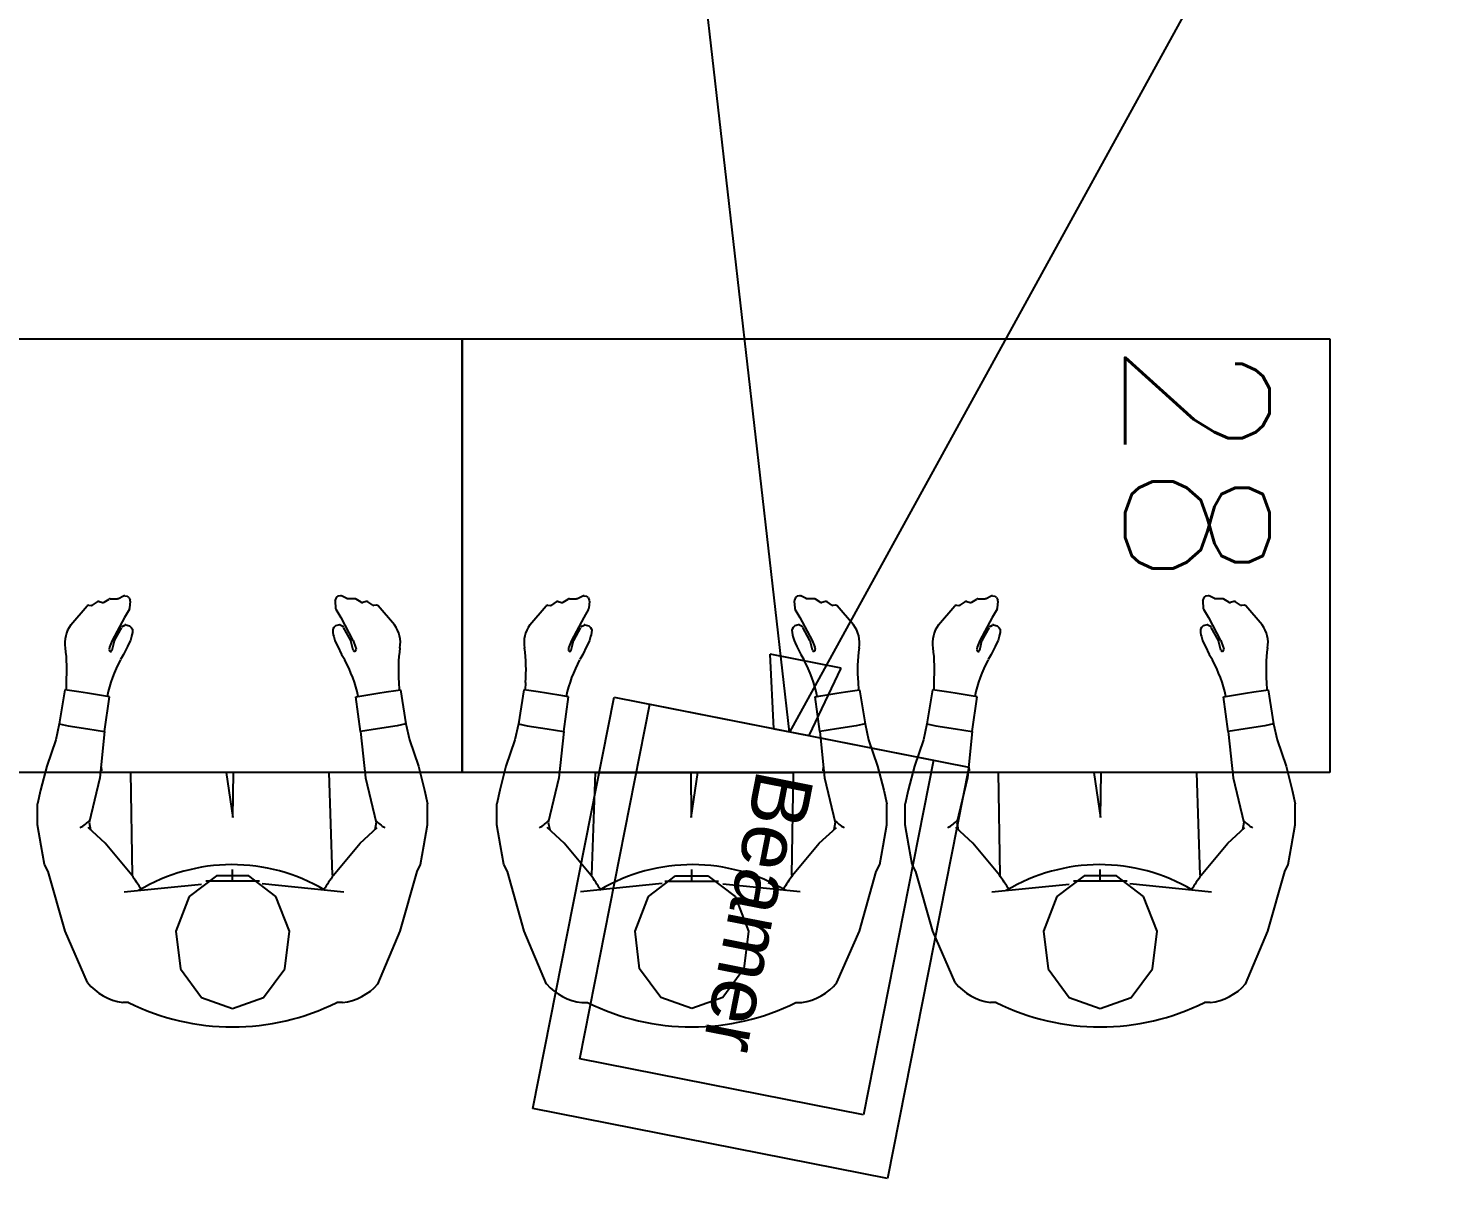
# Model space of a CAD drawing. Header units: metres. Extents: x -1 to 148, y 0 to 108.
# Drawn here: x 38.606 to 40.567, y 45.834 to 47.425 of the extents above; entities that cross this region are included whole.
import ezdxf

# ---------------------------------------------------------------- set-up
doc = ezdxf.new("R2010")
doc.units = ezdxf.units.M
doc.header["$MEASUREMENT"] = 0
doc.layers.add('MOEBEL', color=6, linetype='CONTINUOUS')
doc.layers.add('ZUFAHRTEN_WEGE', color=8, linetype='CONTINUOUS')
doc.styles.add('ARIAL', font='arial.ttf')
doc.styles.get("Standard").update_dxf_attribs({"font": 'romans.shx', "width": 0.7})

msp = doc.modelspace()

# ---------------------------------------------------------------- linework, layer by layer
at = {"layer": 'MOEBEL', "ltscale": 0.2}
for p, q in [((38.0056, 46.9956), (39.2056, 46.9956)), ((39.2056, 46.3956), (39.2056, 46.9956)), ((39.2056, 46.9956), (40.4056, 46.9956)), ((39.2056, 46.9956), (39.2056, 46.3956)), ((40.4056, 46.9956), (40.4056, 46.3956)), ((39.2056, 46.3956), (38.0056, 46.3956)), ((40.4056, 46.3956), (39.2056, 46.3956))]:
    msp.add_line(p, q, dxfattribs=at)
at = {"layer": 'ZUFAHRTEN_WEGE'}
for p, q in [((39.6584, 46.4516), (39.1351, 51.0387)), ((41.8823, 50.4976), (39.6584, 46.4516)), ((38.6643, 46.5998), (38.6868, 46.6261)), ((38.6892, 46.6271), (38.6926, 46.6269)), ((38.6943, 46.6273), (38.701, 46.6317)), ((38.7033, 46.6321), (38.7081, 46.6308)), ((38.7103, 46.6312), (38.7172, 46.6357)), ((38.7187, 46.6361), (38.7289, 46.6361)), ((38.7301, 46.6364), (38.7373, 46.6399)), ((38.739, 46.6401), (38.7425, 46.6395)), ((38.7446, 46.6379), (38.7462, 46.6341)), ((38.7465, 46.6328), (38.7457, 46.6229)), ((39.0297, 46.6328), (39.0304, 46.6229)), ((39.0315, 46.6379), (39.0299, 46.6341)), ((39.0372, 46.6401), (39.0337, 46.6395)), ((39.046, 46.6364), (39.0389, 46.6399)), ((39.0574, 46.6361), (39.0473, 46.6361)), ((39.0658, 46.6312), (39.059, 46.6357)), ((39.0728, 46.6321), (39.0681, 46.6308)), ((39.0818, 46.6273), (39.0751, 46.6317)), ((39.087, 46.6271), (39.0836, 46.6269)), ((39.1119, 46.5998), (39.0893, 46.6261)), ((39.2993, 46.5998), (39.3219, 46.6261)), ((39.3242, 46.6271), (39.3276, 46.6269)), ((39.3294, 46.6273), (39.3361, 46.6317)), ((39.3384, 46.6321), (39.3431, 46.6308)), ((39.3454, 46.6312), (39.3522, 46.6357)), ((39.3538, 46.6361), (39.3639, 46.6361)), ((39.3652, 46.6364), (39.3723, 46.6399)), ((39.374, 46.6401), (39.3776, 46.6395)), ((39.3797, 46.6379), (39.3813, 46.6341)), ((39.3815, 46.6328), (39.3808, 46.6229)), ((39.6647, 46.6328), (39.6655, 46.6229)), ((39.6666, 46.6379), (39.665, 46.6341)), ((39.6722, 46.6401), (39.6687, 46.6395)), ((39.6811, 46.6364), (39.6739, 46.6399)), ((39.6925, 46.6361), (39.6823, 46.6361)), ((39.7009, 46.6312), (39.694, 46.6357)), ((39.7079, 46.6321), (39.7032, 46.6308)), ((39.7169, 46.6273), (39.7102, 46.6317)), ((39.722, 46.6271), (39.7186, 46.6269)), ((39.7469, 46.5998), (39.7244, 46.6261)), ((39.8643, 46.5998), (39.8868, 46.6261)), ((39.8892, 46.6271), (39.8926, 46.6269)), ((39.8943, 46.6273), (39.901, 46.6317)), ((39.9033, 46.6321), (39.9081, 46.6308)), ((39.9103, 46.6312), (39.9172, 46.6357)), ((39.9187, 46.6361), (39.9289, 46.6361)), ((39.9301, 46.6364), (39.9373, 46.6399)), ((39.939, 46.6401), (39.9425, 46.6395)), ((39.9446, 46.6379), (39.9462, 46.6341)), ((39.9465, 46.6328), (39.9457, 46.6229)), ((40.2297, 46.6328), (40.2304, 46.6229)), ((40.2315, 46.6379), (40.2299, 46.6341)), ((40.2372, 46.6401), (40.2337, 46.6395)), ((40.246, 46.6364), (40.2389, 46.6399)), ((40.2574, 46.6361), (40.2473, 46.6361)), ((40.2658, 46.6312), (40.259, 46.6357)), ((40.2728, 46.6321), (40.2681, 46.6308)), ((40.2818, 46.6273), (40.2751, 46.6317)), ((40.287, 46.6271), (40.2836, 46.6269)), ((40.3119, 46.5998), (40.2893, 46.6261)), ((38.7386, 46.6101), (38.7217, 46.5784)), ((38.7454, 46.6216), (38.7386, 46.6102)), ((39.0308, 46.6216), (39.0376, 46.6102)), ((39.0376, 46.6101), (39.0544, 46.5784)), ((39.3736, 46.6101), (39.3568, 46.5784)), ((39.3804, 46.6216), (39.3737, 46.6102)), ((39.6658, 46.6216), (39.6726, 46.6102)), ((39.6727, 46.6101), (39.6895, 46.5784)), ((39.9386, 46.6101), (39.9217, 46.5784)), ((39.9454, 46.6216), (39.9386, 46.6102)), ((40.2308, 46.6216), (40.2376, 46.6102)), ((40.2376, 46.6101), (40.2544, 46.5784)), ((38.7247, 46.5785), (38.7347, 46.5965)), ((38.7365, 46.598), (38.7391, 46.5997)), ((38.7403, 46.5998), (38.7456, 46.5988)), ((38.7456, 46.5988), (38.7479, 46.5963)), ((38.7479, 46.5963), (38.7494, 46.5941)), ((38.7489, 46.5862), (38.7482, 46.5837)), ((38.7494, 46.5895), (38.7489, 46.5862)), ((38.7494, 46.5941), (38.7496, 46.5926)), ((38.7496, 46.5926), (38.7494, 46.5895)), ((39.0267, 46.5941), (39.0265, 46.5926)), ((39.0265, 46.5926), (39.0268, 46.5895)), ((39.0283, 46.5963), (39.0267, 46.5941)), ((39.0268, 46.5895), (39.0273, 46.5862)), ((39.0273, 46.5862), (39.028, 46.5837)), ((39.0306, 46.5988), (39.0283, 46.5963)), ((39.0358, 46.5998), (39.0306, 46.5988)), ((39.0397, 46.598), (39.037, 46.5997)), ((39.0514, 46.5785), (39.0415, 46.5965)), ((39.3598, 46.5785), (39.3697, 46.5965)), ((39.3716, 46.598), (39.3742, 46.5997)), ((39.3754, 46.5998), (39.3806, 46.5988)), ((39.3806, 46.5988), (39.3829, 46.5963)), ((39.3829, 46.5963), (39.3845, 46.5941)), ((39.3839, 46.5862), (39.3832, 46.5837)), ((39.3844, 46.5895), (39.3839, 46.5862)), ((39.3847, 46.5926), (39.3844, 46.5895)), ((39.3845, 46.5941), (39.3847, 46.5926)), ((39.6618, 46.5941), (39.6616, 46.5926)), ((39.6616, 46.5926), (39.6618, 46.5895)), ((39.6633, 46.5963), (39.6618, 46.5941)), ((39.6618, 46.5895), (39.6623, 46.5862)), ((39.6623, 46.5862), (39.663, 46.5837)), ((39.6656, 46.5988), (39.6633, 46.5963)), ((39.6709, 46.5998), (39.6656, 46.5988)), ((39.6747, 46.598), (39.6721, 46.5997)), ((39.6865, 46.5785), (39.6765, 46.5965)), ((39.9247, 46.5785), (39.9347, 46.5965)), ((39.9365, 46.598), (39.9391, 46.5997)), ((39.9403, 46.5998), (39.9456, 46.5988)), ((39.9456, 46.5988), (39.9479, 46.5963)), ((39.9479, 46.5963), (39.9494, 46.5941)), ((39.9489, 46.5862), (39.9482, 46.5837)), ((39.9494, 46.5895), (39.9489, 46.5862)), ((39.9494, 46.5941), (39.9496, 46.5926)), ((39.9496, 46.5926), (39.9494, 46.5895)), ((40.2267, 46.5941), (40.2265, 46.5926)), ((40.2265, 46.5926), (40.2268, 46.5895)), ((40.2283, 46.5963), (40.2267, 46.5941)), ((40.2268, 46.5895), (40.2273, 46.5862)), ((40.2273, 46.5862), (40.228, 46.5837)), ((40.2306, 46.5988), (40.2283, 46.5963)), ((40.2358, 46.5998), (40.2306, 46.5988)), ((40.2397, 46.598), (40.237, 46.5997)), ((40.2514, 46.5785), (40.2415, 46.5965)), ((38.7178, 46.5686), (38.7173, 46.5661)), ((38.7216, 46.5782), (38.7179, 46.5692)), ((38.7213, 46.5649), (38.7245, 46.5779)), ((38.7427, 46.5701), (38.7374, 46.5591)), ((38.7452, 46.5752), (38.7427, 46.5701)), ((38.7467, 46.5784), (38.7452, 46.5752)), ((38.7482, 46.5837), (38.7467, 46.5784)), ((39.028, 46.5837), (39.0295, 46.5784)), ((39.0295, 46.5784), (39.0309, 46.5752)), ((39.0309, 46.5752), (39.0335, 46.5701)), ((39.0335, 46.5701), (39.0388, 46.5591)), ((39.0549, 46.5649), (39.0516, 46.5779)), ((39.0546, 46.5782), (39.0582, 46.5692)), ((39.0584, 46.5686), (39.0588, 46.5661)), ((39.3528, 46.5686), (39.3524, 46.5661)), ((39.3567, 46.5782), (39.353, 46.5692)), ((39.3563, 46.5649), (39.3596, 46.5779)), ((39.3777, 46.5701), (39.3724, 46.5591)), ((39.3803, 46.5752), (39.3777, 46.5701)), ((39.3817, 46.5784), (39.3803, 46.5752)), ((39.3832, 46.5837), (39.3817, 46.5784)), ((39.663, 46.5837), (39.6645, 46.5784)), ((39.6645, 46.5784), (39.666, 46.5752)), ((39.666, 46.5752), (39.6685, 46.5701)), ((39.6685, 46.5701), (39.6738, 46.5591)), ((39.6899, 46.5649), (39.6867, 46.5779)), ((39.6896, 46.5782), (39.6933, 46.5692)), ((39.6935, 46.5686), (39.6939, 46.5661)), ((39.9178, 46.5686), (39.9173, 46.5661)), ((39.9216, 46.5782), (39.9179, 46.5692)), ((39.9213, 46.5649), (39.9245, 46.5779)), ((39.9427, 46.5701), (39.9374, 46.5591)), ((39.9452, 46.5752), (39.9427, 46.5701)), ((39.9467, 46.5784), (39.9452, 46.5752)), ((39.9482, 46.5837), (39.9467, 46.5784)), ((40.228, 46.5837), (40.2295, 46.5784)), ((40.2295, 46.5784), (40.2309, 46.5752)), ((40.2309, 46.5752), (40.2335, 46.5701)), ((40.2335, 46.5701), (40.2388, 46.5591)), ((40.2549, 46.5649), (40.2516, 46.5779)), ((40.2546, 46.5782), (40.2582, 46.5692)), ((40.2584, 46.5686), (40.2588, 46.5661)), ((38.7184, 46.5634), (38.7193, 46.5627)), ((38.7193, 46.5627), (38.7201, 46.5632)), ((38.7374, 46.5591), (38.733, 46.5518)), ((39.0388, 46.5591), (39.0431, 46.5518)), ((39.0569, 46.5627), (39.0561, 46.5632)), ((39.0577, 46.5634), (39.0569, 46.5627)), ((39.3535, 46.5634), (39.3543, 46.5627)), ((39.3543, 46.5627), (39.3551, 46.5632)), ((39.3724, 46.5591), (39.3681, 46.5518)), ((39.7296, 46.5399), (39.6315, 46.5593)), ((39.6367, 46.4563), (39.6315, 46.5593)), ((39.6738, 46.5591), (39.6782, 46.5518)), ((39.6919, 46.5627), (39.6911, 46.5632)), ((39.6928, 46.5634), (39.6919, 46.5627)), ((39.9184, 46.5634), (39.9193, 46.5627)), ((39.9193, 46.5627), (39.9201, 46.5632)), ((39.9374, 46.5591), (39.933, 46.5518)), ((40.2388, 46.5591), (40.2431, 46.5518)), ((40.2569, 46.5627), (40.2561, 46.5632)), ((40.2577, 46.5634), (40.2569, 46.5627)), ((39.6857, 46.4467), (39.7296, 46.5399)), ((38.6559, 46.5102), (38.6484, 46.4632)), ((38.6625, 46.5092), (38.6559, 46.5102)), ((38.6581, 46.5202), (38.6577, 46.51)), ((38.6581, 46.5202), (38.6577, 46.51)), ((38.6756, 46.5074), (38.6625, 46.5092)), ((38.6873, 46.5056), (38.6756, 46.5074)), ((39.0889, 46.5056), (39.1006, 46.5074)), ((39.1006, 46.5074), (39.1136, 46.5092)), ((39.1136, 46.5092), (39.1203, 46.5102)), ((39.118, 46.5202), (39.1185, 46.51)), ((39.118, 46.5202), (39.1185, 46.51)), ((39.1203, 46.5102), (39.1278, 46.4632)), ((39.2909, 46.5102), (39.2834, 46.4632)), ((39.2976, 46.5092), (39.2909, 46.5102)), ((39.2932, 46.5202), (39.2928, 46.51)), ((39.2932, 46.5202), (39.2928, 46.51)), ((39.3107, 46.5074), (39.2976, 46.5092)), ((39.3223, 46.5056), (39.3107, 46.5074)), ((39.7239, 46.5056), (39.7356, 46.5074)), ((39.7356, 46.5074), (39.7487, 46.5092)), ((39.7487, 46.5092), (39.7553, 46.5102)), ((39.7531, 46.5202), (39.7535, 46.51)), ((39.7531, 46.5202), (39.7535, 46.51)), ((39.7553, 46.5102), (39.7628, 46.4632)), ((39.8559, 46.5102), (39.8484, 46.4632)), ((39.8625, 46.5092), (39.8559, 46.5102)), ((39.8581, 46.5202), (39.8577, 46.51)), ((39.8581, 46.5202), (39.8577, 46.51)), ((39.8756, 46.5074), (39.8625, 46.5092)), ((39.8873, 46.5056), (39.8756, 46.5074)), ((40.2889, 46.5056), (40.3006, 46.5074)), ((40.3006, 46.5074), (40.3136, 46.5092)), ((40.3136, 46.5092), (40.3203, 46.5102)), ((40.318, 46.5202), (40.3185, 46.51)), ((40.318, 46.5202), (40.3185, 46.51)), ((40.3203, 46.5102), (40.3278, 46.4632)), ((38.7096, 46.5018), (38.6873, 46.5056)), ((38.7176, 46.5005), (38.7096, 46.5018)), ((38.7111, 46.4523), (38.7176, 46.5005)), ((39.0586, 46.5005), (39.0666, 46.5018)), ((39.0651, 46.4523), (39.0586, 46.5005)), ((39.0666, 46.5018), (39.0889, 46.5056)), ((39.3035, 45.931), (39.416, 46.5)), ((39.3446, 46.5018), (39.3223, 46.5056)), ((39.3526, 46.5005), (39.3446, 46.5018)), ((39.3461, 46.4523), (39.3526, 46.5005)), ((39.3684, 45.9997), (39.465, 46.4902)), ((39.416, 46.5), (39.9065, 46.403)), ((39.465, 46.4902), (39.8575, 46.4129)), ((39.6936, 46.5005), (39.7016, 46.5018)), ((39.7001, 46.4523), (39.6936, 46.5005)), ((39.7016, 46.5018), (39.7239, 46.5056)), ((39.9096, 46.5018), (39.8873, 46.5056)), ((39.9176, 46.5005), (39.9096, 46.5018)), ((39.9111, 46.4523), (39.9176, 46.5005)), ((40.2586, 46.5005), (40.2666, 46.5018)), ((40.2651, 46.4523), (40.2586, 46.5005)), ((40.2666, 46.5018), (40.2889, 46.5056)), ((38.6484, 46.4632), (38.6435, 46.4407)), ((38.6487, 46.4647), (38.6484, 46.4632)), ((38.6484, 46.4632), (38.6605, 46.4605)), ((38.6605, 46.4605), (38.6879, 46.4562)), ((38.6879, 46.4562), (38.7111, 46.4523)), ((38.7111, 46.4523), (38.7044, 46.3884)), ((39.0883, 46.4562), (39.0651, 46.4523)), ((39.0651, 46.4523), (39.0718, 46.3884)), ((39.1157, 46.4605), (39.0883, 46.4562)), ((39.1278, 46.4632), (39.1157, 46.4605)), ((39.1274, 46.4647), (39.1278, 46.4632)), ((39.1278, 46.4632), (39.1326, 46.4407)), ((39.2834, 46.4632), (39.2786, 46.4407)), ((39.2838, 46.4647), (39.2834, 46.4632)), ((39.2834, 46.4632), (39.2956, 46.4605)), ((39.2956, 46.4605), (39.3229, 46.4562)), ((39.3229, 46.4562), (39.3461, 46.4523)), ((39.3461, 46.4523), (39.3394, 46.3884)), ((39.6367, 46.4563), (39.6857, 46.4467)), ((39.6612, 46.4516), (39.6612, 46.4516)), ((39.7233, 46.4562), (39.7001, 46.4523)), ((39.7001, 46.4523), (39.7068, 46.3884)), ((39.7507, 46.4605), (39.7233, 46.4562)), ((39.7628, 46.4632), (39.7507, 46.4605)), ((39.7625, 46.4647), (39.7628, 46.4632)), ((39.7628, 46.4632), (39.7677, 46.4407)), ((39.8484, 46.4632), (39.8435, 46.4407)), ((39.8487, 46.4647), (39.8484, 46.4632)), ((39.8484, 46.4632), (39.8605, 46.4605)), ((39.8605, 46.4605), (39.8879, 46.4562)), ((39.8879, 46.4562), (39.9111, 46.4523)), ((39.9111, 46.4523), (39.9044, 46.3884)), ((40.2883, 46.4562), (40.2651, 46.4523)), ((40.2651, 46.4523), (40.2718, 46.3884)), ((40.3157, 46.4605), (40.2883, 46.4562)), ((40.3278, 46.4632), (40.3157, 46.4605)), ((40.3274, 46.4647), (40.3278, 46.4632)), ((40.3278, 46.4632), (40.3326, 46.4407)), ((38.6435, 46.4407), (38.631, 46.4043)), ((39.1326, 46.4407), (39.1452, 46.4043)), ((39.2786, 46.4407), (39.2661, 46.4043)), ((39.7677, 46.4407), (39.7802, 46.4043)), ((39.8435, 46.4407), (39.831, 46.4043)), ((40.3326, 46.4407), (40.3452, 46.4043)), ((39.8575, 46.4129), (39.7608, 45.9224)), ((38.631, 46.4043), (38.6226, 46.3711)), ((38.706, 46.4036), (38.7063, 46.4025)), ((38.7063, 46.4025), (38.7065, 46.4014)), ((38.7065, 46.4014), (38.7067, 46.4002)), ((38.7067, 46.4002), (38.7068, 46.3991)), ((38.7068, 46.3991), (38.7068, 46.3979)), ((38.7497, 46.2538), (38.7472, 46.3956)), ((39.0214, 46.3956), (38.7472, 46.3956)), ((38.8889, 46.3337), (38.8797, 46.3956)), ((38.8884, 46.3337), (38.8891, 46.3956)), ((39.0264, 46.2538), (39.0214, 46.3956)), ((39.1452, 46.4043), (39.1536, 46.3711)), ((39.2661, 46.4043), (39.2576, 46.3711)), ((39.3848, 46.2538), (39.3898, 46.3956)), ((39.3898, 46.3956), (39.664, 46.3956)), ((39.5228, 46.3337), (39.5222, 46.3956)), ((39.5223, 46.3337), (39.5315, 46.3956)), ((39.6615, 46.2538), (39.664, 46.3956)), ((39.7045, 46.4002), (39.7044, 46.3991)), ((39.7044, 46.3991), (39.7044, 46.3979)), ((39.7047, 46.4014), (39.7045, 46.4002)), ((39.7049, 46.4025), (39.7047, 46.4014)), ((39.7052, 46.4036), (39.7049, 46.4025)), ((39.7802, 46.4043), (39.7886, 46.3711)), ((39.9065, 46.403), (39.794, 45.834)), ((39.831, 46.4043), (39.8226, 46.3711)), ((39.906, 46.4036), (39.9063, 46.4025)), ((39.9063, 46.4025), (39.9065, 46.4014)), ((39.9065, 46.4014), (39.9067, 46.4002)), ((39.9067, 46.4002), (39.9068, 46.3991)), ((39.9068, 46.3991), (39.9068, 46.3979)), ((39.9497, 46.2538), (39.9472, 46.3956)), ((40.2214, 46.3956), (39.9472, 46.3956)), ((40.0889, 46.3337), (40.0797, 46.3956)), ((40.0884, 46.3337), (40.0891, 46.3956)), ((40.2264, 46.2538), (40.2214, 46.3956)), ((40.3452, 46.4043), (40.3536, 46.3711)), ((38.6226, 46.3711), (38.6184, 46.3523)), ((38.7044, 46.3884), (38.6896, 46.3266)), ((39.0718, 46.3884), (39.0865, 46.3266)), ((39.1536, 46.3711), (39.1577, 46.3523)), ((39.2576, 46.3711), (39.2535, 46.3523)), ((39.3394, 46.3884), (39.3247, 46.3266)), ((39.7068, 46.3884), (39.7216, 46.3266)), ((39.7886, 46.3711), (39.7928, 46.3523)), ((39.8226, 46.3711), (39.8184, 46.3523)), ((39.9044, 46.3884), (39.8896, 46.3266)), ((40.2718, 46.3884), (40.2865, 46.3266)), ((40.3536, 46.3711), (40.3577, 46.3523)), ((38.6184, 46.3233), (38.6184, 46.3523)), ((39.1578, 46.3233), (39.1577, 46.3523)), ((39.2534, 46.3233), (39.2535, 46.3523)), ((39.7928, 46.3233), (39.7928, 46.3523)), ((39.8184, 46.3233), (39.8184, 46.3523)), ((40.3578, 46.3233), (40.3577, 46.3523)), ((38.6235, 46.2942), (38.6184, 46.3233)), ((38.7117, 46.2978), (38.6881, 46.3196)), ((38.6896, 46.3266), (38.6916, 46.3164)), ((39.0645, 46.2978), (39.088, 46.3196)), ((39.0865, 46.3266), (39.0846, 46.3164)), ((39.1527, 46.2942), (39.1578, 46.3233)), ((39.2585, 46.2942), (39.2534, 46.3233)), ((39.3467, 46.2978), (39.3232, 46.3196)), ((39.3247, 46.3266), (39.3267, 46.3164)), ((39.6995, 46.2978), (39.7231, 46.3196)), ((39.7216, 46.3266), (39.7196, 46.3164)), ((39.7878, 46.2942), (39.7928, 46.3233)), ((39.8235, 46.2942), (39.8184, 46.3233)), ((39.9117, 46.2978), (39.8881, 46.3196)), ((39.8896, 46.3266), (39.8916, 46.3164)), ((40.2645, 46.2978), (40.288, 46.3196)), ((40.2865, 46.3266), (40.2846, 46.3164)), ((40.3527, 46.2942), (40.3578, 46.3233)), ((38.6281, 46.2687), (38.6235, 46.2942)), ((38.7486, 46.2538), (38.7117, 46.2978)), ((39.0276, 46.2538), (39.0645, 46.2978)), ((39.148, 46.2687), (39.1527, 46.2942)), ((39.2632, 46.2687), (39.2585, 46.2942)), ((39.3836, 46.2538), (39.3467, 46.2978)), ((39.6626, 46.2538), (39.6995, 46.2978)), ((39.7831, 46.2687), (39.7878, 46.2942)), ((39.8281, 46.2687), (39.8235, 46.2942)), ((39.9486, 46.2538), (39.9117, 46.2978)), ((40.2276, 46.2538), (40.2645, 46.2978)), ((40.348, 46.2687), (40.3527, 46.2942)), ((38.6331, 46.2587), (38.6281, 46.2687)), ((38.6563, 46.1763), (38.6331, 46.2587)), ((38.8657, 46.2527), (38.8281, 46.2242)), ((38.9104, 46.2527), (38.8657, 46.2527)), ((38.8881, 46.2456), (38.8881, 46.2617)), ((38.948, 46.2242), (38.9104, 46.2527)), ((39.1199, 46.1763), (39.1431, 46.2587)), ((39.1431, 46.2587), (39.148, 46.2687)), ((39.2681, 46.2587), (39.2632, 46.2687)), ((39.2913, 46.1763), (39.2681, 46.2587)), ((39.4632, 46.2242), (39.5008, 46.2527)), ((39.5008, 46.2527), (39.5455, 46.2527)), ((39.5231, 46.2456), (39.5231, 46.2617)), ((39.5455, 46.2527), (39.5831, 46.2242)), ((39.7549, 46.1763), (39.7782, 46.2587)), ((39.7782, 46.2587), (39.7831, 46.2687)), ((39.8331, 46.2587), (39.8281, 46.2687)), ((39.8563, 46.1763), (39.8331, 46.2587)), ((40.0657, 46.2527), (40.0281, 46.2242)), ((40.1104, 46.2527), (40.0657, 46.2527)), ((40.0881, 46.2456), (40.0881, 46.2617)), ((40.148, 46.2242), (40.1104, 46.2527)), ((40.3199, 46.1763), (40.3431, 46.2587)), ((40.3431, 46.2587), (40.348, 46.2687)), ((38.738, 46.2305), (38.8451, 46.2412)), ((38.9252, 46.2456), (38.851, 46.2456)), ((38.9291, 46.2421), (39.042, 46.2305)), ((39.4821, 46.2421), (39.3692, 46.2305)), ((39.486, 46.2456), (39.5602, 46.2456)), ((39.6732, 46.2305), (39.5661, 46.2412)), ((39.938, 46.2305), (40.0451, 46.2412)), ((40.1252, 46.2456), (40.051, 46.2456)), ((40.1291, 46.2421), (40.242, 46.2305)), ((38.8281, 46.2242), (38.8096, 46.1763)), ((38.9666, 46.1763), (38.948, 46.2242)), ((39.4446, 46.1763), (39.4632, 46.2242)), ((39.5831, 46.2242), (39.6016, 46.1763)), ((40.0281, 46.2242), (40.0096, 46.1763)), ((40.1666, 46.1763), (40.148, 46.2242)), ((38.6873, 46.1052), (38.6563, 46.1763)), ((38.8096, 46.1763), (38.8159, 46.1242)), ((38.9602, 46.1242), (38.9666, 46.1763)), ((39.0889, 46.1032), (39.1199, 46.1763)), ((39.3223, 46.1032), (39.2913, 46.1763)), ((39.451, 46.1242), (39.4446, 46.1763)), ((39.6016, 46.1763), (39.5953, 46.1242)), ((39.7239, 46.1052), (39.7549, 46.1763)), ((39.8873, 46.1052), (39.8563, 46.1763)), ((40.0096, 46.1763), (40.0159, 46.1242)), ((40.1602, 46.1242), (40.1666, 46.1763)), ((40.2889, 46.1032), (40.3199, 46.1763)), ((38.8159, 46.1242), (38.8452, 46.0844)), ((38.931, 46.0844), (38.9602, 46.1242)), ((39.4802, 46.0844), (39.451, 46.1242)), ((39.5953, 46.1242), (39.566, 46.0844)), ((40.0159, 46.1242), (40.0452, 46.0844)), ((40.131, 46.0844), (40.1602, 46.1242)), ((38.7441, 46.0775), (38.7361, 46.0775)), ((38.8452, 46.0844), (38.8881, 46.0695)), ((38.8881, 46.0695), (38.931, 46.0844)), ((39.0401, 46.0775), (39.0321, 46.0775)), ((39.3711, 46.0775), (39.3791, 46.0775)), ((39.5231, 46.0695), (39.4802, 46.0844)), ((39.566, 46.0844), (39.5231, 46.0695)), ((39.6671, 46.0775), (39.6751, 46.0775)), ((39.9441, 46.0775), (39.9361, 46.0775)), ((40.0452, 46.0844), (40.0881, 46.0695)), ((40.0881, 46.0695), (40.131, 46.0844)), ((40.2401, 46.0775), (40.2321, 46.0775)), ((39.7608, 45.9224), (39.3684, 45.9997)), ((39.794, 45.834), (39.3035, 45.931))]:
    msp.add_line(p, q, dxfattribs=at)
for centre, radius, start, end in [((38.689, 46.6243), 0.00283, 85.8661, 139.4353), ((38.6928, 46.6297), 0.00283, 265.8661, 303.2828), ((38.7026, 46.6293), 0.00283, 75.0965, 123.2828), ((38.7088, 46.6336), 0.00283, 255.0965, 303.2747), ((38.7187, 46.6333), 0.00283, 89.9348, 123.2747), ((38.7289, 46.639), 0.00283, 269.9348, 295.913), ((38.7385, 46.6373), 0.00283, 80.3241, 115.913), ((38.742, 46.6367), 0.00283, 23.0843, 80.3241), ((38.7436, 46.633), 0.00283, 355.8427, 23.0843), ((39.0325, 46.633), 0.00283, 156.9157, 184.1573), ((39.0341, 46.6367), 0.00283, 99.6759, 156.9157), ((39.0376, 46.6373), 0.00283, 64.087, 99.6759), ((39.0473, 46.639), 0.00283, 244.087, 270.0652), ((39.0574, 46.6333), 0.00283, 56.7253, 90.0652), ((39.0674, 46.6336), 0.00283, 236.7253, 284.9035), ((39.0736, 46.6293), 0.00283, 56.7172, 104.9035), ((39.0834, 46.6297), 0.00283, 236.7172, 274.1339), ((39.0872, 46.6243), 0.00283, 40.5647, 94.1339), ((39.324, 46.6243), 0.00283, 85.8661, 139.4353), ((39.3278, 46.6297), 0.00283, 265.8661, 303.2828), ((39.3376, 46.6293), 0.00283, 75.0965, 123.2828), ((39.3438, 46.6336), 0.00283, 255.0965, 303.2747), ((39.3538, 46.6333), 0.00283, 89.9348, 123.2747), ((39.3639, 46.639), 0.00283, 269.9348, 295.913), ((39.3736, 46.6373), 0.00283, 80.3241, 115.913), ((39.3771, 46.6367), 0.00283, 23.0843, 80.3241), ((39.3787, 46.633), 0.00283, 355.8427, 23.0843), ((39.6676, 46.633), 0.00283, 156.9157, 184.1573), ((39.6692, 46.6367), 0.00283, 99.6759, 156.9157), ((39.6727, 46.6373), 0.00283, 64.087, 99.6759), ((39.6823, 46.639), 0.00283, 244.087, 270.0652), ((39.6925, 46.6333), 0.00283, 56.7253, 90.0652), ((39.7024, 46.6336), 0.00283, 236.7253, 284.9035), ((39.7086, 46.6293), 0.00283, 56.7172, 104.9035), ((39.7184, 46.6297), 0.00283, 236.7172, 274.1339), ((39.7222, 46.6243), 0.00283, 40.5647, 94.1339), ((39.889, 46.6243), 0.00283, 85.8661, 139.4353), ((39.8928, 46.6297), 0.00283, 265.8661, 303.2828), ((39.9026, 46.6293), 0.00283, 75.0965, 123.2828), ((39.9088, 46.6336), 0.00283, 255.0965, 303.2747), ((39.9187, 46.6333), 0.00283, 89.9348, 123.2747), ((39.9289, 46.639), 0.00283, 269.9348, 295.913), ((39.9385, 46.6373), 0.00283, 80.3241, 115.913), ((39.942, 46.6367), 0.00283, 23.0843, 80.3241), ((39.9436, 46.633), 0.00283, 355.8427, 23.0843), ((40.2325, 46.633), 0.00283, 156.9157, 184.1573), ((40.2341, 46.6367), 0.00283, 99.6759, 156.9157), ((40.2376, 46.6373), 0.00283, 64.087, 99.6759), ((40.2473, 46.639), 0.00283, 244.087, 270.0652), ((40.2574, 46.6333), 0.00283, 56.7253, 90.0652), ((40.2674, 46.6336), 0.00283, 236.7253, 284.9035), ((40.2736, 46.6293), 0.00283, 56.7172, 104.9035), ((40.2834, 46.6297), 0.00283, 236.7172, 274.1339), ((40.2872, 46.6243), 0.00283, 40.5647, 94.1339), ((38.7411, 46.6087), 0.00283, 149.5422, 152.0077), ((38.7429, 46.6231), 0.00283, 329.5422, 355.8427), ((39.0332, 46.6231), 0.00283, 184.1573, 210.4578), ((39.0351, 46.6087), 0.00283, 27.9923, 30.4578), ((39.3761, 46.6087), 0.00283, 149.5422, 152.0077), ((39.378, 46.6231), 0.00283, 329.5422, 355.8427), ((39.6683, 46.6231), 0.00283, 184.1573, 210.4578), ((39.6702, 46.6087), 0.00283, 27.9923, 30.4578), ((39.9411, 46.6087), 0.00283, 149.5422, 152.0077), ((39.9429, 46.6231), 0.00283, 329.5422, 355.8427), ((40.2332, 46.6231), 0.00283, 184.1573, 210.4578), ((40.2351, 46.6087), 0.00283, 27.9923, 30.4578), ((38.6976, 46.5751), 0.0415, 143.4501, 189.999), ((38.7372, 46.5953), 0.00283, 104.0424, 153.5306), ((38.7398, 46.597), 0.00283, 79.4744, 104.0424), ((39.0363, 46.597), 0.00283, 75.9576, 100.5256), ((39.039, 46.5953), 0.00283, 26.4694, 75.9576), ((39.0786, 46.5751), 0.0415, 350.001, 36.5499), ((39.3326, 46.5751), 0.0415, 143.4501, 189.999), ((39.3722, 46.5953), 0.00283, 104.0424, 153.5306), ((39.3749, 46.597), 0.00283, 79.4744, 104.0424), ((39.6714, 46.597), 0.00283, 75.9576, 100.5256), ((39.674, 46.5953), 0.00283, 26.4694, 75.9576), ((39.7136, 46.5751), 0.0415, 350.001, 36.5499), ((39.8976, 46.5751), 0.0415, 143.4501, 189.999), ((39.9372, 46.5953), 0.00283, 104.0424, 153.5306), ((39.9398, 46.597), 0.00283, 79.4744, 104.0424), ((40.2363, 46.597), 0.00283, 75.9576, 100.5256), ((40.239, 46.5953), 0.00283, 26.4694, 75.9576), ((40.2786, 46.5751), 0.0415, 350.001, 36.5499), ((38.4502, 46.5382), 0.2087, 355.0731, 8.1902), ((38.7201, 46.5656), 0.00283, 170.6085, 233.1266), ((38.7205, 46.5681), 0.00283, 157.5874, 170.6085), ((38.7242, 46.5771), 0.00283, 152.0077, 157.5874), ((38.7273, 46.5772), 0.00283, 153.5306, 165.9337), ((39.0489, 46.5772), 0.00283, 14.0663, 26.4694), ((39.0519, 46.5771), 0.00283, 22.4126, 27.9923), ((39.056, 46.5656), 0.00283, 306.8734, 9.3915), ((39.0556, 46.5681), 0.00283, 9.3915, 22.4126), ((39.326, 46.5382), 0.2087, 171.8098, 184.9269), ((39.0852, 46.5382), 0.2087, 355.0731, 8.1902), ((39.3552, 46.5656), 0.00283, 170.6085, 233.1266), ((39.3556, 46.5681), 0.00283, 157.5874, 170.6085), ((39.3593, 46.5771), 0.00283, 152.0077, 157.5874), ((39.3623, 46.5772), 0.00283, 153.5306, 165.9337), ((39.6839, 46.5772), 0.00283, 14.0663, 26.4694), ((39.687, 46.5771), 0.00283, 22.4126, 27.9923), ((39.6911, 46.5656), 0.00283, 306.8734, 9.3915), ((39.6907, 46.5681), 0.00283, 9.3915, 22.4126), ((39.961, 46.5382), 0.2087, 171.8098, 184.9269), ((39.6502, 46.5382), 0.2087, 355.0731, 8.1902), ((39.9201, 46.5656), 0.00283, 170.6085, 233.1266), ((39.9205, 46.5681), 0.00283, 157.5874, 170.6085), ((39.9242, 46.5771), 0.00283, 152.0077, 157.5874), ((39.9273, 46.5772), 0.00283, 153.5306, 165.9337), ((40.2489, 46.5772), 0.00283, 14.0663, 26.4694), ((40.2519, 46.5771), 0.00283, 22.4126, 27.9923), ((40.256, 46.5656), 0.00283, 306.8734, 9.3915), ((40.2556, 46.5681), 0.00283, 9.3915, 22.4126), ((40.526, 46.5382), 0.2087, 171.8098, 184.9269), ((38.9039, 46.4605), 0.1937, 151.885, 167.9411), ((38.7185, 46.5656), 0.00283, 303.2828, 345.9337), ((38.8723, 46.4605), 0.1937, 12.0589, 28.115), ((39.0576, 46.5656), 0.00283, 194.0663, 236.7172), ((39.5389, 46.4605), 0.1937, 151.885, 167.9411), ((39.3536, 46.5656), 0.00283, 303.2828, 345.9337), ((39.5073, 46.4605), 0.1937, 12.0589, 28.115), ((39.6927, 46.5656), 0.00283, 194.0663, 236.7172), ((40.1039, 46.4605), 0.1937, 151.885, 167.9411), ((39.9185, 46.5656), 0.00283, 303.2828, 345.9337), ((40.0723, 46.4605), 0.1937, 12.0589, 28.115), ((40.2576, 46.5656), 0.00283, 194.0663, 236.7172), ((38.6572, 46.3567), 0.0425, 298.3529, 321.6392), ((39.119, 46.3567), 0.0425, 218.3608, 241.6471), ((39.2922, 46.3567), 0.0425, 298.3529, 321.6392), ((39.754, 46.3567), 0.0425, 218.3608, 241.6471), ((39.8572, 46.3567), 0.0425, 298.3529, 321.6392), ((40.319, 46.3567), 0.0425, 218.3608, 241.6471), ((38.2587, 45.916), 0.5951, 32.2741, 34.5877), ((38.8874, 46.0171), 0.2512, 59.3445, 120.9724), ((39.5175, 45.916), 0.5951, 145.4123, 147.7259), ((38.8937, 45.916), 0.5951, 32.2741, 34.5877), ((39.5238, 46.0171), 0.2512, 59.0276, 120.6555), ((40.1525, 45.916), 0.5951, 145.4123, 147.7259), ((39.4587, 45.916), 0.5951, 32.2741, 34.5877), ((40.0874, 46.0171), 0.2512, 59.3445, 120.9724), ((40.7175, 45.916), 0.5951, 145.4123, 147.7259), ((38.7471, 46.1539), 0.0771, 219.1209, 261.7603), ((39.0309, 46.1541), 0.0771, 276.8251, 318.7239), ((39.3803, 46.1541), 0.0771, 221.2761, 263.1749), ((39.6641, 46.1539), 0.0771, 278.2397, 320.8791), ((39.9471, 46.1539), 0.0771, 219.1209, 261.7603), ((40.2309, 46.1541), 0.0771, 276.8251, 318.7239), ((38.8881, 46.3683), 0.3245, 243.6587, 296.3413), ((39.5231, 46.3683), 0.3245, 243.6587, 296.3413), ((40.0881, 46.3683), 0.3245, 243.6587, 296.3413)]:
    msp.add_arc(centre, radius, start, end, dxfattribs=at)

# ---------------------------------------------------------------- texts
at = {"layer": 'MOEBEL', "ltscale": 0.2}
msp.add_text('28', height=0.2, rotation=270, dxfattribs=at).set_placement((40.1223, 46.9952))
at = {"layer": 'ZUFAHRTEN_WEGE', "style": 'ARIAL'}
msp.add_text('Beamer', height=0.08, rotation=258.8573, dxfattribs=at).set_placement((39.6138, 46.4023))

doc.saveas('drawing.dxf')
